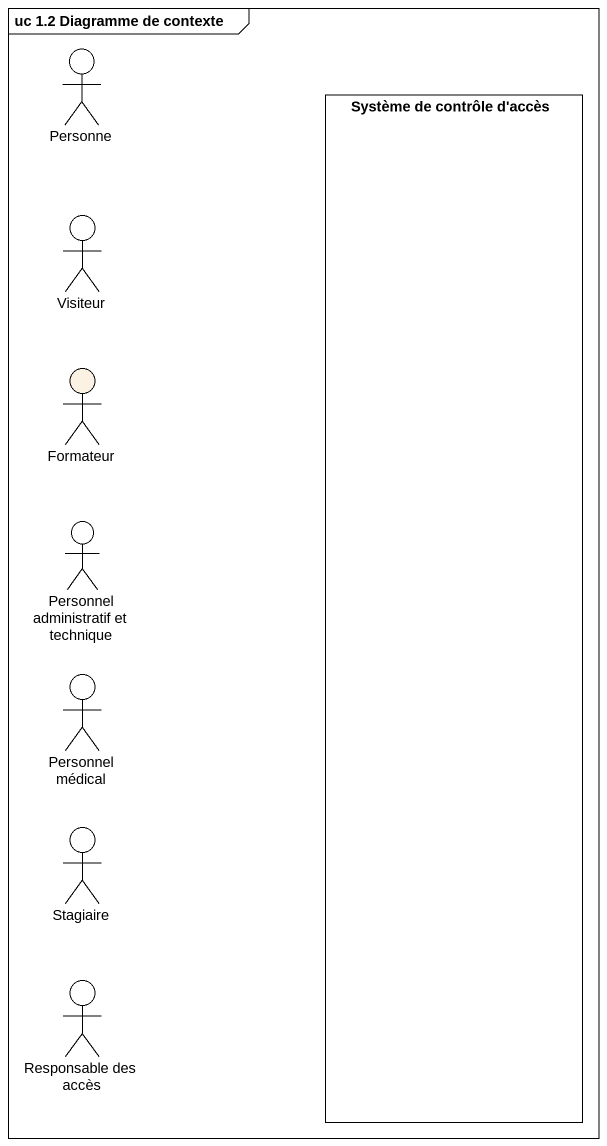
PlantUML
@startuml
mainframe uc 1.2 Diagramme de contexte
actor Personne
rectangle "Système de contrôle d'accès" as Système_de_contrôle_d_accès
actor Visiteur
actor Formateur #FCF2E3
actor "Personnel administratif et technique" as Personnel_administratif_et
actor "Personnel médical" as Personnel_médical
actor Stagiaire
actor "Responsable des accès" as Responsable_des_accès
@enduml
